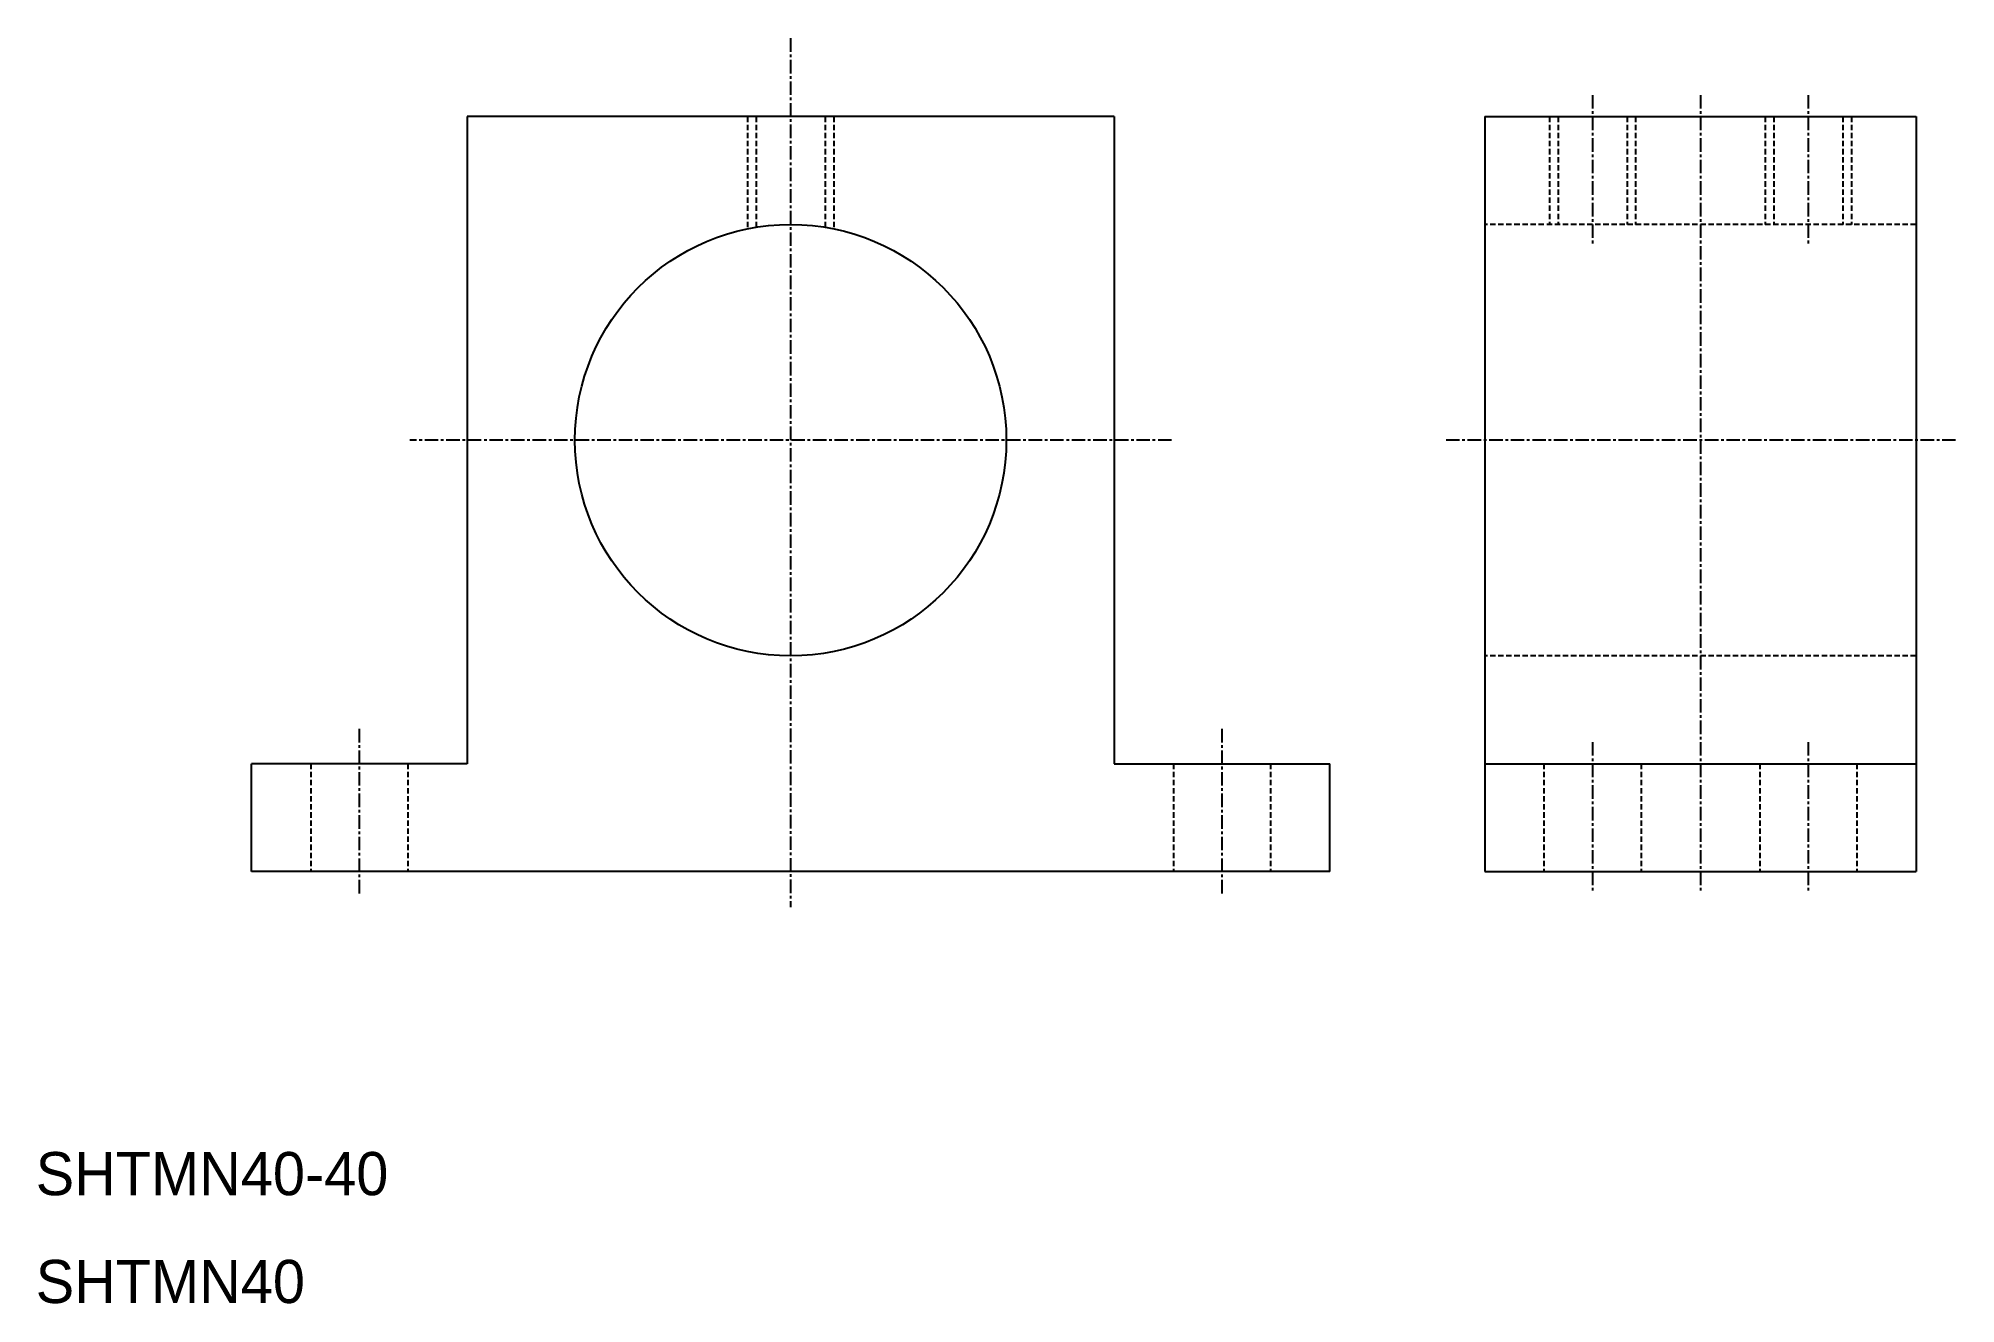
# Model space of a CAD drawing. Extents: x 10 to 188, y 10 to 127.
import ezdxf

# ---------------------------------------------------------------- set-up
doc = ezdxf.new("R2010")
doc.units = 0
doc.linetypes.add('CENTER', pattern=[2, 1.25, -0.25, 0.25, -0.25])
doc.linetypes.add('DASHED', pattern=[0.75, 0.5, -0.25])
doc.layers.get('0').update_dxf_attribs({"linetype": 'CONTINUOUS'})
doc.layers.add('CENTER', color=1, linetype='CENTER')

msp = doc.modelspace()

# ---------------------------------------------------------------- linework, layer by layer
at = {"color": 7, "linetype": 'CONTINUOUS'}
for p, q in [((110, 120), (50, 120)), ((50, 120), (50, 60)), ((110, 120), (110, 60)), ((144.36, 120), (184.36, 120)), ((144.36, 120), (144.36, 50)), ((184.36, 120), (184.36, 50)), ((50, 60), (30, 60)), ((30, 50), (30, 60)), ((110, 60), (130, 60)), ((130, 50), (130, 60)), ((144.36, 60), (184.36, 60)), ((130, 50), (30, 50)), ((80, 50), (80, 50)), ((105, 50), (105, 50)), ((144.36, 50), (184.36, 50))]:
    msp.add_line(p, q, dxfattribs=at)
at = {"color": 3, "linetype": 'DASHED'}
for p, q in [((76, 120), (76, 109.6)), ((76.8, 120), (76.8, 109.74)), ((83.2, 120), (83.2, 109.74)), ((84, 120), (84, 109.6)), ((150.36, 120), (150.36, 110)), ((151.16, 120), (151.16, 110)), ((157.56, 120), (157.56, 110)), ((158.36, 120), (158.36, 110)), ((170.36, 120), (170.36, 110)), ((171.16, 120), (171.16, 110)), ((177.56, 120), (177.56, 110)), ((178.36, 120), (178.36, 110)), ((184.36, 110), (144.36, 110)), ((184.36, 70), (144.36, 70)), ((35.5, 60), (35.5, 50)), ((44.5, 60), (44.5, 50)), ((115.5, 60), (115.5, 50)), ((124.5, 60), (124.5, 50)), ((149.86, 60), (149.86, 50)), ((158.86, 60), (158.86, 50)), ((169.86, 60), (169.86, 50)), ((178.86, 60), (178.86, 50))]:
    msp.add_line(p, q, dxfattribs=at)
at = {"color": 7, "linetype": 'CONTINUOUS'}
msp.add_circle((80, 90), 20, dxfattribs=at)
at = {"layer": 'CENTER', "color": 1, "linetype": 'CENTER'}
for p, q in [((80, 127.26), (80, 46.69)), ((154.36, 122), (154.36, 108)), ((164.36, 122), (164.36, 48)), ((174.36, 122), (174.36, 108)), ((115.32, 90), (44.68, 90)), ((188.03, 90), (140.53, 90)), ((40, 63.23), (40, 47.78)), ((40, 63.23), (40, 47.78)), ((120, 63.23), (120, 47.78)), ((154.36, 62), (154.36, 48)), ((174.36, 62), (174.36, 48))]:
    msp.add_line(p, q, dxfattribs=at)

# ---------------------------------------------------------------- texts
at = {"color": 7, "linetype": 'CONTINUOUS'}
for s, p in [('SHTMN40-40', (10, 20)), ('SHTMN40', (10, 10))]:
    msp.add_text(s, height=4, dxfattribs=at).set_placement(p)

doc.saveas('drawing.dxf')
